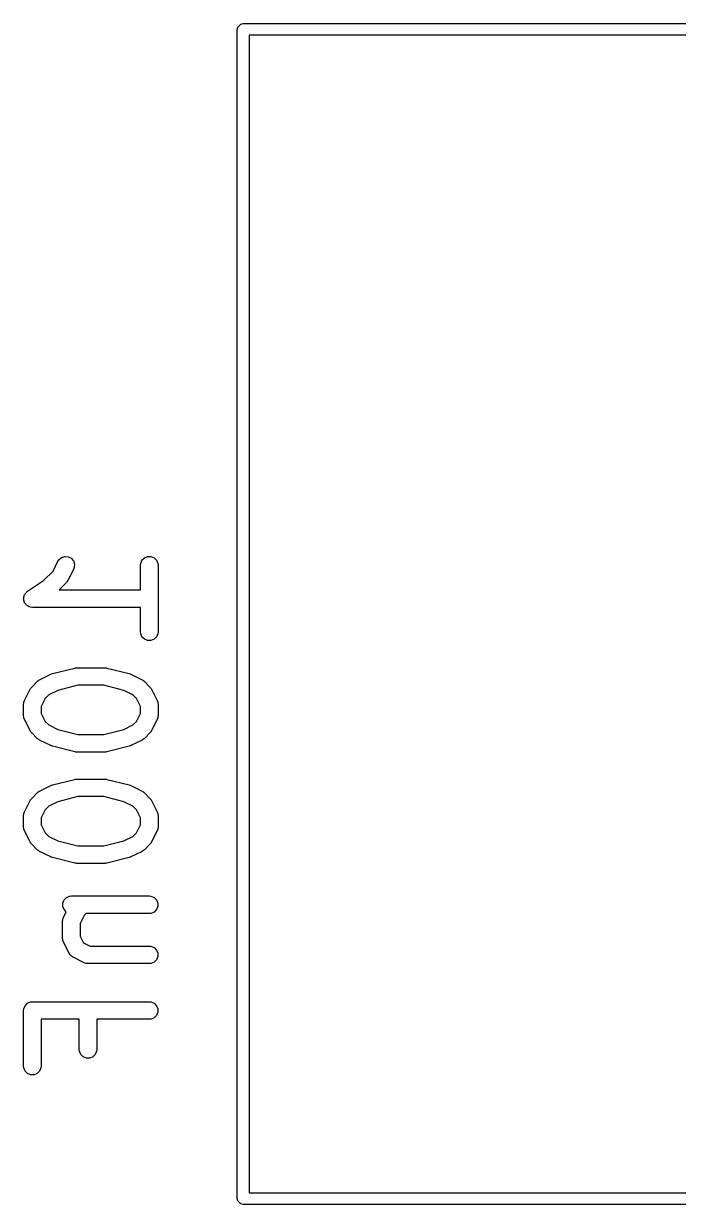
# Model space of a CAD drawing. Header units: inches. Extents: x -2.1 to 1.75, y 0.25 to 2.74.
# Drawn here: x -0.5652 to -0.3447, y 1.5422 to 1.9398 of the extents above; entities that cross this region are included whole.
import ezdxf

# ---------------------------------------------------------------- set-up
doc = ezdxf.new("R2010")
doc.units = ezdxf.units.IN
doc.header["$MEASUREMENT"] = 0
doc.layers.add('BLACK', color=250, linetype='CONTINUOUS')

msp = doc.modelspace()

# ---------------------------------------------------------------- linework, layer by layer
at = {"layer": 'BLACK', "linetype": 'CONTINUOUS'}
for p, q in [((-0.49323, 1.93783), (-0.49308, 1.93859)), ((-0.49323, 1.54413), (-0.49323, 1.93783)), ((-0.49308, 1.93859), (-0.49201, 1.93965)), ((-0.49201, 1.93965), (-0.49126, 1.9398)), ((-0.49126, 1.9398), (-0.13693, 1.9398)), ((-0.48929, 1.93587), (-0.48929, 1.5461)), ((-0.13774, 1.93587), (-0.48929, 1.93587)), ((-0.5553, 1.75542), (-0.55364, 1.75874)), ((-0.55364, 1.75874), (-0.55334, 1.75923)), ((-0.55334, 1.75923), (-0.55246, 1.75999)), ((-0.55246, 1.75999), (-0.55137, 1.76035)), ((-0.55137, 1.76035), (-0.55022, 1.76027)), ((-0.55022, 1.76027), (-0.54919, 1.75976)), ((-0.54919, 1.75976), (-0.54844, 1.75889)), ((-0.54844, 1.75889), (-0.54807, 1.75779)), ((-0.54807, 1.75779), (-0.54815, 1.75664)), ((-0.52583, 1.75742), (-0.52578, 1.758)), ((-0.52578, 1.758), (-0.52534, 1.75906)), ((-0.52534, 1.75906), (-0.52452, 1.75988)), ((-0.52452, 1.75988), (-0.52346, 1.76032)), ((-0.52346, 1.76032), (-0.52231, 1.76032)), ((-0.52231, 1.76032), (-0.52124, 1.75988)), ((-0.52124, 1.75988), (-0.52043, 1.75906)), ((-0.52043, 1.75906), (-0.51999, 1.758)), ((-0.51999, 1.758), (-0.51993, 1.75742)), ((-0.55851, 1.75222), (-0.5553, 1.75542)), ((-0.54836, 1.7561), (-0.55024, 1.75235)), ((-0.54815, 1.75664), (-0.54836, 1.7561)), ((-0.52583, 1.74913), (-0.52583, 1.75742)), ((-0.51993, 1.75742), (-0.51993, 1.73493)), ((-0.56389, 1.74863), (-0.55851, 1.75222)), ((-0.55079, 1.75159), (-0.55325, 1.74913)), ((-0.5506, 1.75181), (-0.55079, 1.75159)), ((-0.55054, 1.75186), (-0.5506, 1.75181)), ((-0.55049, 1.75195), (-0.55054, 1.75186)), ((-0.55042, 1.75203), (-0.55049, 1.75195)), ((-0.55039, 1.75211), (-0.55042, 1.75203)), ((-0.55024, 1.75235), (-0.55039, 1.75211)), ((-0.5652, 1.74618), (-0.56515, 1.74646)), ((-0.56515, 1.74589), (-0.5652, 1.74618)), ((-0.56515, 1.74675), (-0.56504, 1.74702)), ((-0.56515, 1.74646), (-0.56515, 1.74675)), ((-0.56515, 1.7456), (-0.56515, 1.74589)), ((-0.56504, 1.74702), (-0.56498, 1.74731)), ((-0.56498, 1.74731), (-0.56482, 1.74755)), ((-0.56482, 1.74755), (-0.56471, 1.74782)), ((-0.56471, 1.74782), (-0.5645, 1.74802)), ((-0.5645, 1.74802), (-0.56434, 1.74826)), ((-0.56434, 1.74826), (-0.56389, 1.74863)), ((-0.56389, 1.74863), (-0.56389, 1.74863)), ((-0.56389, 1.74863), (-0.56389, 1.74863)), ((-0.56389, 1.74863), (-0.56389, 1.74863)), ((-0.55325, 1.74913), (-0.52583, 1.74913)), ((-0.56504, 1.74533), (-0.56515, 1.7456)), ((-0.56498, 1.74505), (-0.56504, 1.74533)), ((-0.56482, 1.7448), (-0.56498, 1.74505)), ((-0.56471, 1.74453), (-0.56482, 1.7448)), ((-0.5645, 1.74433), (-0.56471, 1.74453)), ((-0.56434, 1.74409), (-0.5645, 1.74433)), ((-0.5641, 1.74393), (-0.56434, 1.74409)), ((-0.56389, 1.74372), (-0.5641, 1.74393)), ((-0.56362, 1.74361), (-0.56389, 1.74372)), ((-0.56338, 1.74345), (-0.56362, 1.74361)), ((-0.5631, 1.74339), (-0.56338, 1.74345)), ((-0.56283, 1.74328), (-0.5631, 1.74339)), ((-0.56226, 1.74322), (-0.56283, 1.74328)), ((-0.56225, 1.74322), (-0.56226, 1.74322)), ((-0.52583, 1.74322), (-0.56225, 1.74322)), ((-0.56225, 1.74322), (-0.56225, 1.74322)), ((-0.56225, 1.74322), (-0.56225, 1.74322)), ((-0.52583, 1.73493), (-0.52583, 1.74322)), ((-0.52578, 1.73435), (-0.52583, 1.73493)), ((-0.52534, 1.73329), (-0.52578, 1.73435)), ((-0.51999, 1.73435), (-0.52043, 1.73329)), ((-0.51993, 1.73493), (-0.51999, 1.73435)), ((-0.52452, 1.73247), (-0.52534, 1.73329)), ((-0.52346, 1.73203), (-0.52452, 1.73247)), ((-0.52231, 1.73203), (-0.52346, 1.73203)), ((-0.52124, 1.73247), (-0.52231, 1.73203)), ((-0.52043, 1.73329), (-0.52124, 1.73247)), ((-0.55547, 1.72092), (-0.54797, 1.72279)), ((-0.54797, 1.72279), (-0.54787, 1.72281)), ((-0.54787, 1.72281), (-0.54783, 1.72282)), ((-0.54783, 1.72282), (-0.54761, 1.72285)), ((-0.54761, 1.72285), (-0.5474, 1.72288)), ((-0.5474, 1.72288), (-0.54735, 1.72287)), ((-0.54735, 1.72287), (-0.54725, 1.72288)), ((-0.54725, 1.72288), (-0.53788, 1.72288)), ((-0.53788, 1.72288), (-0.53778, 1.72287)), ((-0.53778, 1.72287), (-0.53774, 1.72288)), ((-0.53774, 1.72288), (-0.53752, 1.72285)), ((-0.53752, 1.72285), (-0.5373, 1.72282)), ((-0.5373, 1.72282), (-0.53726, 1.72281)), ((-0.53726, 1.72281), (-0.53716, 1.72279)), ((-0.53716, 1.72279), (-0.52966, 1.72092)), ((-0.56246, 1.71639), (-0.56059, 1.71827)), ((-0.56059, 1.71827), (-0.56036, 1.71845)), ((-0.56036, 1.71845), (-0.56031, 1.71851)), ((-0.56031, 1.71851), (-0.56022, 1.71857)), ((-0.56022, 1.71857), (-0.56014, 1.71863)), ((-0.56014, 1.71863), (-0.56007, 1.71866)), ((-0.56007, 1.71866), (-0.55982, 1.71882)), ((-0.55982, 1.71882), (-0.55607, 1.72069)), ((-0.55607, 1.72069), (-0.55603, 1.72071)), ((-0.55603, 1.72071), (-0.55601, 1.72072)), ((-0.55601, 1.72072), (-0.55577, 1.72081)), ((-0.55577, 1.72081), (-0.55553, 1.7209)), ((-0.55553, 1.7209), (-0.55551, 1.7209)), ((-0.55551, 1.7209), (-0.55547, 1.72092)), ((-0.52966, 1.72092), (-0.52962, 1.7209)), ((-0.52962, 1.7209), (-0.5296, 1.7209)), ((-0.5296, 1.7209), (-0.52936, 1.72081)), ((-0.52936, 1.72081), (-0.52912, 1.72072)), ((-0.52912, 1.72072), (-0.5291, 1.72071)), ((-0.5291, 1.72071), (-0.52906, 1.72069)), ((-0.52906, 1.72069), (-0.52531, 1.71882)), ((-0.52531, 1.71882), (-0.52506, 1.71866)), ((-0.52506, 1.71866), (-0.52499, 1.71863)), ((-0.52499, 1.71863), (-0.52491, 1.71857)), ((-0.52491, 1.71857), (-0.52482, 1.71851)), ((-0.52482, 1.71851), (-0.52477, 1.71845)), ((-0.52477, 1.71845), (-0.52454, 1.71827)), ((-0.52454, 1.71827), (-0.52267, 1.71639)), ((-0.56489, 1.71187), (-0.56302, 1.71562)), ((-0.56302, 1.71562), (-0.56286, 1.71587)), ((-0.56286, 1.71587), (-0.56283, 1.71594)), ((-0.56283, 1.71594), (-0.56277, 1.71602)), ((-0.56277, 1.71602), (-0.56271, 1.71611)), ((-0.56271, 1.71611), (-0.56265, 1.71617)), ((-0.56265, 1.71617), (-0.56246, 1.71639)), ((-0.55372, 1.71527), (-0.55675, 1.71375)), ((-0.54689, 1.71698), (-0.55372, 1.71527)), ((-0.53824, 1.71698), (-0.54689, 1.71698)), ((-0.53141, 1.71527), (-0.53824, 1.71698)), ((-0.52838, 1.71375), (-0.53141, 1.71527)), ((-0.52267, 1.71639), (-0.52248, 1.71617)), ((-0.52248, 1.71617), (-0.52242, 1.71611)), ((-0.52242, 1.71611), (-0.52237, 1.71602)), ((-0.52237, 1.71602), (-0.5223, 1.71594)), ((-0.5223, 1.71594), (-0.52227, 1.71587)), ((-0.52227, 1.71587), (-0.52211, 1.71562)), ((-0.52211, 1.71562), (-0.52024, 1.71187)), ((-0.5652, 1.71055), (-0.56515, 1.71113)), ((-0.5652, 1.7068), (-0.5652, 1.71055)), ((-0.56515, 1.71113), (-0.56511, 1.71123)), ((-0.56511, 1.71123), (-0.5651, 1.71133)), ((-0.5651, 1.71133), (-0.56489, 1.71187)), ((-0.55795, 1.71255), (-0.5593, 1.70986)), ((-0.5593, 1.70986), (-0.5593, 1.7075)), ((-0.55675, 1.71375), (-0.55795, 1.71255)), ((-0.52718, 1.71255), (-0.52838, 1.71375)), ((-0.52583, 1.70986), (-0.52718, 1.71255)), ((-0.52583, 1.7075), (-0.52583, 1.70986)), ((-0.52024, 1.71187), (-0.52003, 1.71133)), ((-0.52003, 1.71133), (-0.52003, 1.71123)), ((-0.52003, 1.71123), (-0.51999, 1.71113)), ((-0.51999, 1.71113), (-0.51993, 1.71055)), ((-0.51993, 1.71055), (-0.51993, 1.7068)), ((-0.56515, 1.70623), (-0.5652, 1.7068)), ((-0.56511, 1.70613), (-0.56515, 1.70623)), ((-0.5651, 1.70602), (-0.56511, 1.70613)), ((-0.56489, 1.70548), (-0.5651, 1.70602)), ((-0.5593, 1.7075), (-0.55795, 1.7048)), ((-0.52718, 1.7048), (-0.52583, 1.7075)), ((-0.52003, 1.70602), (-0.52024, 1.70548)), ((-0.51999, 1.70623), (-0.52003, 1.70613)), ((-0.52003, 1.70613), (-0.52003, 1.70602)), ((-0.51993, 1.7068), (-0.51999, 1.70623)), ((-0.56302, 1.70173), (-0.56489, 1.70548)), ((-0.55795, 1.7048), (-0.55675, 1.70361)), ((-0.55675, 1.70361), (-0.55372, 1.70209)), ((-0.55372, 1.70209), (-0.54689, 1.70038)), ((-0.53824, 1.70038), (-0.53141, 1.70209)), ((-0.53141, 1.70209), (-0.52838, 1.70361)), ((-0.52838, 1.70361), (-0.52718, 1.7048)), ((-0.52024, 1.70548), (-0.52211, 1.70173)), ((-0.56286, 1.70149), (-0.56302, 1.70173)), ((-0.56283, 1.70141), (-0.56286, 1.70149)), ((-0.56277, 1.70133), (-0.56283, 1.70141)), ((-0.56271, 1.70124), (-0.56277, 1.70133)), ((-0.56265, 1.70119), (-0.56271, 1.70124)), ((-0.56246, 1.70097), (-0.56265, 1.70119)), ((-0.56059, 1.69909), (-0.56246, 1.70097)), ((-0.56036, 1.69891), (-0.56059, 1.69909)), ((-0.56031, 1.69885), (-0.56036, 1.69891)), ((-0.56022, 1.69879), (-0.56031, 1.69885)), ((-0.56014, 1.69873), (-0.56022, 1.69879)), ((-0.56007, 1.6987), (-0.56014, 1.69873)), ((-0.55982, 1.69854), (-0.56007, 1.6987)), ((-0.55607, 1.69666), (-0.55982, 1.69854)), ((-0.54689, 1.70038), (-0.53824, 1.70038)), ((-0.52531, 1.69854), (-0.52906, 1.69666)), ((-0.52506, 1.6987), (-0.52531, 1.69854)), ((-0.52499, 1.69873), (-0.52506, 1.6987)), ((-0.52491, 1.69879), (-0.52499, 1.69873)), ((-0.52482, 1.69885), (-0.52491, 1.69879)), ((-0.52477, 1.69891), (-0.52482, 1.69885)), ((-0.52454, 1.69909), (-0.52477, 1.69891)), ((-0.52267, 1.70097), (-0.52454, 1.69909)), ((-0.52248, 1.70119), (-0.52267, 1.70097)), ((-0.52242, 1.70124), (-0.52248, 1.70119)), ((-0.52237, 1.70133), (-0.52242, 1.70124)), ((-0.5223, 1.70141), (-0.52237, 1.70133)), ((-0.52227, 1.70149), (-0.5223, 1.70141)), ((-0.52211, 1.70173), (-0.52227, 1.70149)), ((-0.55603, 1.69665), (-0.55607, 1.69666)), ((-0.55601, 1.69664), (-0.55603, 1.69665)), ((-0.55577, 1.69655), (-0.55601, 1.69664)), ((-0.55553, 1.69646), (-0.55577, 1.69655)), ((-0.55551, 1.69646), (-0.55553, 1.69646)), ((-0.55547, 1.69644), (-0.55551, 1.69646)), ((-0.54797, 1.69457), (-0.55547, 1.69644)), ((-0.54787, 1.69455), (-0.54797, 1.69457)), ((-0.54783, 1.69453), (-0.54787, 1.69455)), ((-0.54761, 1.69451), (-0.54783, 1.69453)), ((-0.5474, 1.69448), (-0.54761, 1.69451)), ((-0.54735, 1.69449), (-0.5474, 1.69448)), ((-0.54725, 1.69448), (-0.54735, 1.69449)), ((-0.53788, 1.69448), (-0.54725, 1.69448)), ((-0.53778, 1.69449), (-0.53788, 1.69448)), ((-0.53774, 1.69448), (-0.53778, 1.69449)), ((-0.53752, 1.69451), (-0.53774, 1.69448)), ((-0.5373, 1.69453), (-0.53752, 1.69451)), ((-0.53726, 1.69455), (-0.5373, 1.69453)), ((-0.53716, 1.69457), (-0.53726, 1.69455)), ((-0.52966, 1.69644), (-0.53716, 1.69457)), ((-0.52962, 1.69646), (-0.52966, 1.69644)), ((-0.5296, 1.69646), (-0.52962, 1.69646)), ((-0.52936, 1.69655), (-0.5296, 1.69646)), ((-0.52912, 1.69664), (-0.52936, 1.69655)), ((-0.5291, 1.69665), (-0.52912, 1.69664)), ((-0.52906, 1.69666), (-0.5291, 1.69665)), ((-0.55982, 1.68132), (-0.55607, 1.6832)), ((-0.55607, 1.6832), (-0.55603, 1.68321)), ((-0.55603, 1.68321), (-0.55601, 1.68323)), ((-0.55601, 1.68323), (-0.55577, 1.68331)), ((-0.55577, 1.68331), (-0.55553, 1.68341)), ((-0.55553, 1.68341), (-0.55551, 1.68341)), ((-0.55551, 1.68341), (-0.55547, 1.68342)), ((-0.55547, 1.68342), (-0.54797, 1.6853)), ((-0.54797, 1.6853), (-0.54787, 1.68531)), ((-0.54787, 1.68531), (-0.54783, 1.68533)), ((-0.54783, 1.68533), (-0.54761, 1.68535)), ((-0.54761, 1.68535), (-0.5474, 1.68538)), ((-0.5474, 1.68538), (-0.54735, 1.68538)), ((-0.54735, 1.68538), (-0.54725, 1.68539)), ((-0.54725, 1.68539), (-0.53788, 1.68539)), ((-0.53788, 1.68539), (-0.53778, 1.68538)), ((-0.53778, 1.68538), (-0.53774, 1.68538)), ((-0.53774, 1.68538), (-0.53752, 1.68535)), ((-0.53752, 1.68535), (-0.5373, 1.68533)), ((-0.5373, 1.68533), (-0.53726, 1.68531)), ((-0.53726, 1.68531), (-0.53716, 1.6853)), ((-0.53716, 1.6853), (-0.52966, 1.68342)), ((-0.52966, 1.68342), (-0.52962, 1.68341)), ((-0.52962, 1.68341), (-0.5296, 1.68341)), ((-0.5296, 1.68341), (-0.52936, 1.68331)), ((-0.52936, 1.68331), (-0.52912, 1.68323)), ((-0.52912, 1.68323), (-0.5291, 1.68321)), ((-0.5291, 1.68321), (-0.52906, 1.6832)), ((-0.52906, 1.6832), (-0.52531, 1.68132)), ((-0.56489, 1.67438), (-0.56302, 1.67813)), ((-0.56302, 1.67813), (-0.56286, 1.67838)), ((-0.56286, 1.67838), (-0.56283, 1.67845)), ((-0.56283, 1.67845), (-0.56277, 1.67853)), ((-0.56277, 1.67853), (-0.56271, 1.67862)), ((-0.56271, 1.67862), (-0.56265, 1.67867)), ((-0.56265, 1.67867), (-0.56246, 1.6789)), ((-0.56246, 1.6789), (-0.56059, 1.68077)), ((-0.56059, 1.68077), (-0.56036, 1.68096)), ((-0.56036, 1.68096), (-0.56031, 1.68102)), ((-0.56031, 1.68102), (-0.56022, 1.68107)), ((-0.56022, 1.68107), (-0.56014, 1.68114)), ((-0.56014, 1.68114), (-0.56007, 1.68117)), ((-0.56007, 1.68117), (-0.55982, 1.68132)), ((-0.54689, 1.67948), (-0.55372, 1.67777)), ((-0.53824, 1.67948), (-0.54689, 1.67948)), ((-0.53141, 1.67777), (-0.53824, 1.67948)), ((-0.52531, 1.68132), (-0.52506, 1.68117)), ((-0.52506, 1.68117), (-0.52499, 1.68114)), ((-0.52499, 1.68114), (-0.52491, 1.68107)), ((-0.52491, 1.68107), (-0.52482, 1.68102)), ((-0.52482, 1.68102), (-0.52477, 1.68096)), ((-0.52477, 1.68096), (-0.52454, 1.68077)), ((-0.52454, 1.68077), (-0.52267, 1.6789)), ((-0.52267, 1.6789), (-0.52248, 1.67867)), ((-0.52248, 1.67867), (-0.52242, 1.67862)), ((-0.52242, 1.67862), (-0.52237, 1.67853)), ((-0.52237, 1.67853), (-0.5223, 1.67845)), ((-0.5223, 1.67845), (-0.52227, 1.67838)), ((-0.52227, 1.67838), (-0.52211, 1.67813)), ((-0.52211, 1.67813), (-0.52024, 1.67438)), ((-0.5651, 1.67384), (-0.56489, 1.67438)), ((-0.55795, 1.67506), (-0.5593, 1.67236)), ((-0.55675, 1.67626), (-0.55795, 1.67506)), ((-0.55372, 1.67777), (-0.55675, 1.67626)), ((-0.52838, 1.67626), (-0.53141, 1.67777)), ((-0.52718, 1.67506), (-0.52838, 1.67626)), ((-0.52583, 1.67236), (-0.52718, 1.67506)), ((-0.52024, 1.67438), (-0.52003, 1.67384)), ((-0.5652, 1.67306), (-0.56515, 1.67363)), ((-0.5652, 1.66931), (-0.5652, 1.67306)), ((-0.56515, 1.67363), (-0.56511, 1.67373)), ((-0.56511, 1.67373), (-0.5651, 1.67384)), ((-0.5593, 1.67236), (-0.5593, 1.67001)), ((-0.52583, 1.67001), (-0.52583, 1.67236)), ((-0.52003, 1.67384), (-0.52003, 1.67373)), ((-0.52003, 1.67373), (-0.51999, 1.67363)), ((-0.51999, 1.67363), (-0.51993, 1.67306)), ((-0.51993, 1.67306), (-0.51993, 1.66931)), ((-0.56515, 1.66873), (-0.5652, 1.66931)), ((-0.56511, 1.66864), (-0.56515, 1.66873)), ((-0.5651, 1.66853), (-0.56511, 1.66864)), ((-0.56489, 1.66799), (-0.5651, 1.66853)), ((-0.56302, 1.66424), (-0.56489, 1.66799)), ((-0.5593, 1.67001), (-0.55795, 1.66731)), ((-0.55795, 1.66731), (-0.55675, 1.66611)), ((-0.55675, 1.66611), (-0.55372, 1.6646)), ((-0.53141, 1.6646), (-0.52838, 1.66611)), ((-0.52838, 1.66611), (-0.52718, 1.66731)), ((-0.52718, 1.66731), (-0.52583, 1.67001)), ((-0.52024, 1.66799), (-0.52211, 1.66424)), ((-0.52003, 1.66853), (-0.52024, 1.66799)), ((-0.51999, 1.66873), (-0.52003, 1.66864)), ((-0.52003, 1.66864), (-0.52003, 1.66853)), ((-0.51993, 1.66931), (-0.51999, 1.66873)), ((-0.56286, 1.66399), (-0.56302, 1.66424)), ((-0.56283, 1.66392), (-0.56286, 1.66399)), ((-0.56277, 1.66384), (-0.56283, 1.66392)), ((-0.56271, 1.66375), (-0.56277, 1.66384)), ((-0.56265, 1.6637), (-0.56271, 1.66375)), ((-0.56246, 1.66347), (-0.56265, 1.6637)), ((-0.56059, 1.6616), (-0.56246, 1.66347)), ((-0.55372, 1.6646), (-0.54689, 1.66289)), ((-0.54689, 1.66289), (-0.53824, 1.66289)), ((-0.53824, 1.66289), (-0.53141, 1.6646)), ((-0.52267, 1.66347), (-0.52454, 1.6616)), ((-0.52248, 1.6637), (-0.52267, 1.66347)), ((-0.52242, 1.66375), (-0.52248, 1.6637)), ((-0.52237, 1.66384), (-0.52242, 1.66375)), ((-0.5223, 1.66392), (-0.52237, 1.66384)), ((-0.52227, 1.66399), (-0.5223, 1.66392)), ((-0.52211, 1.66424), (-0.52227, 1.66399)), ((-0.56036, 1.66141), (-0.56059, 1.6616)), ((-0.56031, 1.66135), (-0.56036, 1.66141)), ((-0.56022, 1.6613), (-0.56031, 1.66135)), ((-0.56014, 1.66123), (-0.56022, 1.6613)), ((-0.56007, 1.6612), (-0.56014, 1.66123)), ((-0.55982, 1.66104), (-0.56007, 1.6612)), ((-0.55607, 1.65917), (-0.55982, 1.66104)), ((-0.55603, 1.65915), (-0.55607, 1.65917)), ((-0.55601, 1.65914), (-0.55603, 1.65915)), ((-0.55577, 1.65905), (-0.55601, 1.65914)), ((-0.55553, 1.65896), (-0.55577, 1.65905)), ((-0.55551, 1.65896), (-0.55553, 1.65896)), ((-0.55547, 1.65895), (-0.55551, 1.65896)), ((-0.54797, 1.65707), (-0.55547, 1.65895)), ((-0.52966, 1.65895), (-0.53716, 1.65707)), ((-0.52962, 1.65896), (-0.52966, 1.65895)), ((-0.5296, 1.65896), (-0.52962, 1.65896)), ((-0.52936, 1.65905), (-0.5296, 1.65896)), ((-0.52912, 1.65914), (-0.52936, 1.65905)), ((-0.5291, 1.65915), (-0.52912, 1.65914)), ((-0.52906, 1.65917), (-0.5291, 1.65915)), ((-0.52531, 1.66104), (-0.52906, 1.65917)), ((-0.52506, 1.6612), (-0.52531, 1.66104)), ((-0.52499, 1.66123), (-0.52506, 1.6612)), ((-0.52491, 1.6613), (-0.52499, 1.66123)), ((-0.52482, 1.66135), (-0.52491, 1.6613)), ((-0.52477, 1.66141), (-0.52482, 1.66135)), ((-0.52454, 1.6616), (-0.52477, 1.66141)), ((-0.54787, 1.65706), (-0.54797, 1.65707)), ((-0.54783, 1.65704), (-0.54787, 1.65706)), ((-0.54761, 1.65702), (-0.54783, 1.65704)), ((-0.5474, 1.65699), (-0.54761, 1.65702)), ((-0.54735, 1.65699), (-0.5474, 1.65699)), ((-0.54725, 1.65698), (-0.54735, 1.65699)), ((-0.53788, 1.65698), (-0.54725, 1.65698)), ((-0.53778, 1.65699), (-0.53788, 1.65698)), ((-0.53774, 1.65699), (-0.53778, 1.65699)), ((-0.53752, 1.65702), (-0.53774, 1.65699)), ((-0.5373, 1.65704), (-0.53752, 1.65702)), ((-0.53726, 1.65706), (-0.5373, 1.65704)), ((-0.53716, 1.65707), (-0.53726, 1.65706)), ((-0.55202, 1.64364), (-0.55158, 1.6447)), ((-0.55202, 1.64249), (-0.55202, 1.64364)), ((-0.55158, 1.64142), (-0.55202, 1.64249)), ((-0.55158, 1.6447), (-0.55077, 1.64552)), ((-0.55077, 1.64552), (-0.5497, 1.64596)), ((-0.5497, 1.64596), (-0.54913, 1.64602)), ((-0.54913, 1.64602), (-0.52288, 1.64602)), ((-0.52288, 1.64602), (-0.52231, 1.64596)), ((-0.52231, 1.64596), (-0.52124, 1.64552)), ((-0.52124, 1.64552), (-0.52043, 1.6447)), ((-0.52043, 1.6447), (-0.51999, 1.64364)), ((-0.51999, 1.64249), (-0.52043, 1.64142)), ((-0.51999, 1.64364), (-0.51999, 1.64249)), ((-0.55198, 1.63822), (-0.55177, 1.63876)), ((-0.55177, 1.63876), (-0.55082, 1.64066)), ((-0.55082, 1.64066), (-0.55158, 1.64142)), ((-0.54483, 1.63944), (-0.54618, 1.63674)), ((-0.54416, 1.64011), (-0.54483, 1.63944)), ((-0.52288, 1.64011), (-0.54416, 1.64011)), ((-0.52231, 1.64017), (-0.52288, 1.64011)), ((-0.52124, 1.64061), (-0.52231, 1.64017)), ((-0.52043, 1.64142), (-0.52124, 1.64061)), ((-0.55208, 1.63744), (-0.55202, 1.63801)), ((-0.55208, 1.63181), (-0.55208, 1.63744)), ((-0.55202, 1.63801), (-0.55198, 1.63811)), ((-0.55198, 1.63811), (-0.55198, 1.63822)), ((-0.54618, 1.63674), (-0.54618, 1.63251)), ((-0.55202, 1.63124), (-0.55208, 1.63181)), ((-0.55198, 1.63114), (-0.55202, 1.63124)), ((-0.55198, 1.63103), (-0.55198, 1.63114)), ((-0.55177, 1.63049), (-0.55198, 1.63103)), ((-0.54989, 1.62674), (-0.55177, 1.63049)), ((-0.54618, 1.63251), (-0.54505, 1.63027)), ((-0.54983, 1.62665), (-0.54989, 1.62674)), ((-0.54982, 1.6266), (-0.54983, 1.62665)), ((-0.54977, 1.62655), (-0.54982, 1.6266)), ((-0.54959, 1.62625), (-0.54977, 1.62655)), ((-0.54505, 1.63027), (-0.54281, 1.62914)), ((-0.54281, 1.62914), (-0.52288, 1.62914)), ((-0.52288, 1.62914), (-0.52231, 1.62909)), ((-0.52231, 1.62909), (-0.52124, 1.62864)), ((-0.52124, 1.62864), (-0.52043, 1.62783)), ((-0.52043, 1.62783), (-0.51999, 1.62677)), ((-0.51999, 1.62677), (-0.51999, 1.62561)), ((-0.54931, 1.62601), (-0.54959, 1.62625)), ((-0.54906, 1.62573), (-0.54931, 1.62601)), ((-0.54877, 1.62555), (-0.54906, 1.62573)), ((-0.54872, 1.6255), (-0.54877, 1.62555)), ((-0.54867, 1.62548), (-0.54872, 1.6255)), ((-0.54857, 1.62542), (-0.54867, 1.62548)), ((-0.54482, 1.62355), (-0.54857, 1.62542)), ((-0.54428, 1.62334), (-0.54482, 1.62355)), ((-0.54418, 1.62333), (-0.54428, 1.62334)), ((-0.54408, 1.62329), (-0.54418, 1.62333)), ((-0.5435, 1.62324), (-0.54408, 1.62329)), ((-0.52288, 1.62324), (-0.5435, 1.62324)), ((-0.52231, 1.62329), (-0.52288, 1.62324)), ((-0.52124, 1.62373), (-0.52231, 1.62329)), ((-0.52043, 1.62455), (-0.52124, 1.62373)), ((-0.51999, 1.62561), (-0.52043, 1.62455)), ((-0.5652, 1.60744), (-0.56515, 1.60802)), ((-0.5652, 1.58869), (-0.5652, 1.60744)), ((-0.56515, 1.60802), (-0.56471, 1.60908)), ((-0.56471, 1.60908), (-0.56389, 1.6099)), ((-0.56389, 1.6099), (-0.56283, 1.61034)), ((-0.56283, 1.61034), (-0.56225, 1.61039)), ((-0.56225, 1.61039), (-0.52288, 1.61039)), ((-0.52288, 1.61039), (-0.52231, 1.61034)), ((-0.52231, 1.61034), (-0.52124, 1.6099)), ((-0.52124, 1.6099), (-0.52043, 1.60908)), ((-0.52043, 1.60908), (-0.51999, 1.60802)), ((-0.51999, 1.60687), (-0.52043, 1.6058)), ((-0.51999, 1.60802), (-0.51999, 1.60687)), ((-0.54646, 1.60449), (-0.5593, 1.60449)), ((-0.5593, 1.60449), (-0.5593, 1.58869)), ((-0.54646, 1.59432), (-0.54646, 1.60449)), ((-0.52288, 1.60449), (-0.54055, 1.60449)), ((-0.54055, 1.60449), (-0.54055, 1.59432)), ((-0.52231, 1.60455), (-0.52288, 1.60449)), ((-0.52124, 1.60499), (-0.52231, 1.60455)), ((-0.52043, 1.6058), (-0.52124, 1.60499)), ((-0.5464, 1.59374), (-0.54646, 1.59432)), ((-0.54596, 1.59268), (-0.5464, 1.59374)), ((-0.54514, 1.59186), (-0.54596, 1.59268)), ((-0.54408, 1.59142), (-0.54514, 1.59186)), ((-0.54293, 1.59142), (-0.54408, 1.59142)), ((-0.54186, 1.59186), (-0.54293, 1.59142)), ((-0.54105, 1.59268), (-0.54186, 1.59186)), ((-0.54061, 1.59374), (-0.54105, 1.59268)), ((-0.54055, 1.59432), (-0.54061, 1.59374)), ((-0.56515, 1.58812), (-0.5652, 1.58869)), ((-0.56471, 1.58705), (-0.56515, 1.58812)), ((-0.56389, 1.58624), (-0.56471, 1.58705)), ((-0.5598, 1.58705), (-0.56061, 1.58624)), ((-0.55936, 1.58812), (-0.5598, 1.58705)), ((-0.5593, 1.58869), (-0.55936, 1.58812)), ((-0.56283, 1.5858), (-0.56389, 1.58624)), ((-0.56168, 1.5858), (-0.56283, 1.5858)), ((-0.56061, 1.58624), (-0.56168, 1.5858)), ((-0.49308, 1.54338), (-0.49323, 1.54413)), ((-0.49201, 1.54232), (-0.49308, 1.54338)), ((-0.48929, 1.5461), (-0.09953, 1.5461)), ((-0.49126, 1.54217), (-0.49201, 1.54232)), ((-0.09756, 1.54217), (-0.49126, 1.54217))]:
    msp.add_line(p, q, dxfattribs=at)

doc.saveas('drawing.dxf')
